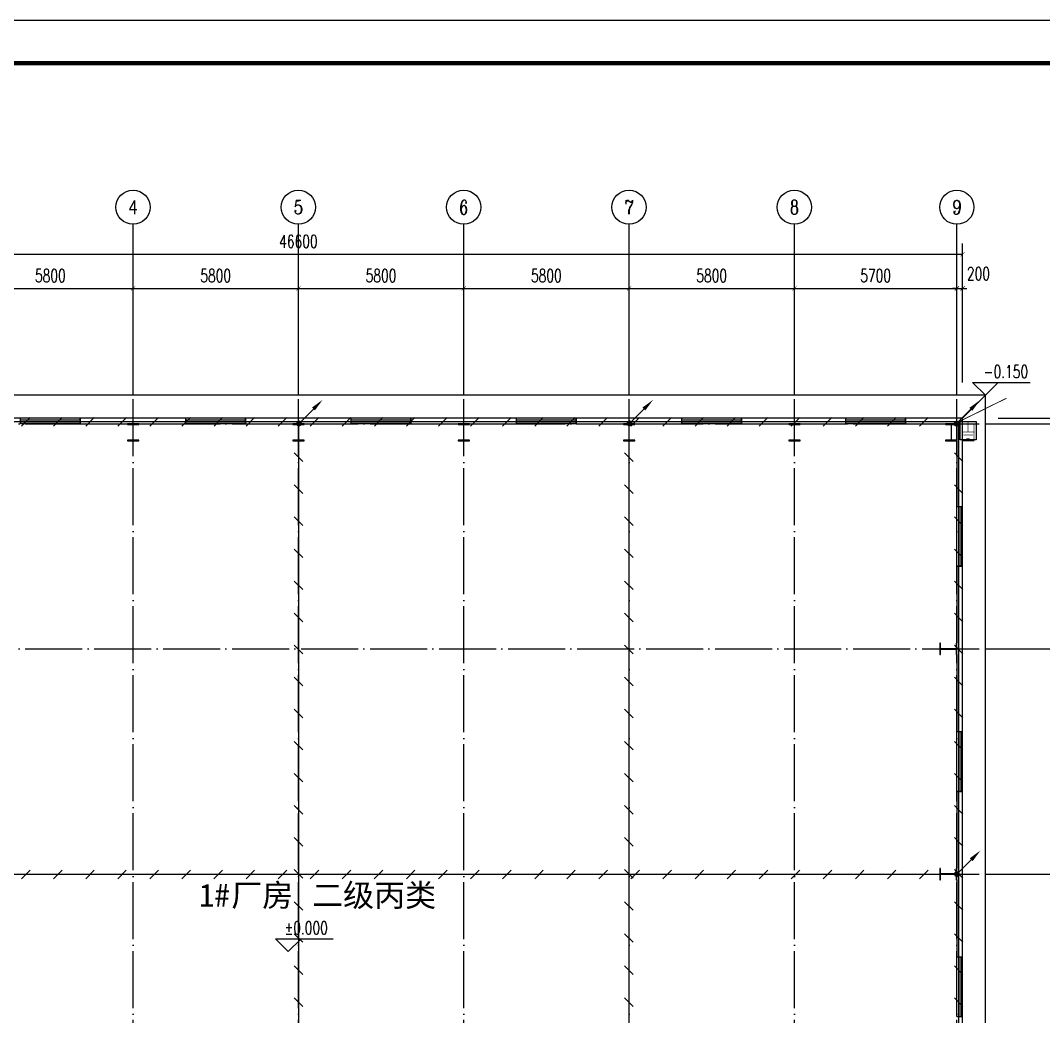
# Model space of a CAD drawing. Extents: x 1728470 to 1835391, y -157368 to 197905.
# Drawn here: x 1763234 to 1799124, y -61428 to -26475 of the extents above; entities that cross this region are included whole.
import ezdxf
from ezdxf.enums import TextEntityAlignment as Align

# ---------------------------------------------------------------- set-up
doc = ezdxf.new("R2010")
doc.units = 0
doc.header["$LTSCALE"] = 1000
doc.header["$MEASUREMENT"] = 0
doc.linetypes.add('CENTER2', pattern=[1.14, 0.75, -0.13, 0.13, -0.13])
doc.linetypes.add('DOTE', pattern=[2.42, 2, -0.2, 0.02, -0.2])
doc.layers.get('0').update_dxf_attribs({"linetype": 'CONTINUOUS'})
doc.layers.get('DEFPOINTS').update_dxf_attribs({"linetype": 'CONTINUOUS'})
for name, color, linetype in [('AXIS', 3, 'CONTINUOUS'), ('AXIS_TEXT', 7, 'CONTINUOUS'), ('COLUMN', 99, 'CONTINUOUS'), ('DIM_ELEV', 3, 'CONTINUOUS'), ('DOTE', 1, 'DOTE'), ('ELEMENT', 3, 'CONTINUOUS'), ('GROUND', 2, 'CONTINUOUS'), ('LWIRE', 4, 'CONTINUOUS'), ('PUB_TEXT', 7, 'CONTINUOUS'), ('PUB_TITLE', 4, 'CONTINUOUS'), ('SHTLN', 4, 'CONTINUOUS'), ('WALL', 9, 'CONTINUOUS'), ('WINDOW', 99, 'CONTINUOUS'), ('WIRE-接地', 4, 'CONTINUOUS')]:
    doc.layers.add(name, color=color, linetype=linetype)
doc.styles.add('_TCH_AXIS', font='COMPLEX', dxfattribs={"bigfont": 'GBCBIG'})
doc.styles.add('_TCH_DIM', font='SIMPLEX', dxfattribs={"bigfont": 'GBCBIG'})
doc.styles.add('_TCH_DYN', font='')
doc.styles.add('COMPLEX', font='COMPLEX')
doc.styles.add('DIM_FONT', font='SIMPLEX', dxfattribs={"width": 0.7, "bigfont": 'GBCBIG'})
doc.styles.get("Standard").update_dxf_attribs({"font": 'gbenor.shx', "bigfont": 'gbcbig.shx'})
doc.styles.get('_TCH_DYN').set_extended_font_data('SimSun')
doc.dimstyles.new('DIMN150', dxfattribs={"dimscale": 1.5, "dimtxt": 300, "dimasz": 100, "dimexe": 250, "dimexo": 300, "dimgap": 150, "dimtad": 1, "dimdec": 0, "dimzin": 0, "dimtxsty": 'DIM_FONT', "dimblk": 'ARCHTICK', "dimcen": 0.09, "dimclrt": 7, "dimazin": 3, "dimtfac": 1, "dimtdec": 0, "dimtix": 1, "dimtmove": 0, "dimatfit": 3, "dimtolj": 1, "dimtzin": 0})

# ---------------------------------------------------------------- blocks, each defined once
blk = doc.blocks.new('$TCHSYS$WIN2D')
for p, q in [((-0.5, 0.5), (0.5, 0.5)), ((-0.5, 0.5), (-0.5, -0.5)), ((0.5, 0.5), (0.5, -0.5)), ((0.5, 0.167), (-0.5, 0.167)), ((0.5, -0.167), (-0.5, -0.167)), ((-0.5, -0.5), (0.5, -0.5))]:
    blk.add_line(p, q)
blk = doc.blocks.new('_ARCHTICK')
at = {"color": 0, "linetype": 'BYBLOCK', "const_width": 0.15}
blk.add_lwpolyline([(-0.5, -0.5), (0.5, 0.5)], dxfattribs=at)
blk = doc.blocks.new('*D60')
at = {"layer": 'AXIS', "color": 0}
for p, q in [((1798036, 88951), (1802911, 88951)), ((1802536, 56951), (1802536, 88951)), ((1798036, 56951), (1802911, 56951))]:
    blk.add_line(p, q, dxfattribs=at)
at = {"layer": 'DEFPOINTS', "color": 0}
for p in [(1797586, 88951), (1802536, 88951), (1797586, 56951)]:
    blk.add_point(p, dxfattribs=at)
at = {"layer": 'AXIS', "color": 0, "xscale": 150, "yscale": 150, "zscale": 150}
for p, rotation in [((1802536, 88951), 90), ((1802536, 56951), 270)]:
    blk.add_blockref('_ARCHTICK', p, dxfattribs=dict(at, rotation=rotation))
at = {"layer": 'AXIS', "color": 7, "insert": (1802086, 72951), "char_height": 450, "attachment_point": 5, "rotation": 90, "style": 'DIM_FONT'}
blk.add_mtext('\\A1;32000', dxfattribs=at)
blk = doc.blocks.new('*D63')
at = {"layer": 'AXIS', "color": 0}
for p, q in [((1798036, 72951), (1801711, 72951)), ((1801336, 65051), (1801336, 72951)), ((1798036, 65051), (1801711, 65051))]:
    blk.add_line(p, q, dxfattribs=at)
at = {"layer": 'DEFPOINTS', "color": 0}
for p in [(1797586, 72951), (1801336, 72951), (1797586, 65051)]:
    blk.add_point(p, dxfattribs=at)
at = {"layer": 'AXIS', "color": 0, "xscale": 150, "yscale": 150, "zscale": 150}
for p, rotation in [((1801336, 72951), 90), ((1801336, 65051), 270)]:
    blk.add_blockref('_ARCHTICK', p, dxfattribs=dict(at, rotation=rotation))
at = {"layer": 'AXIS', "color": 7, "insert": (1800886, 69001), "char_height": 450, "attachment_point": 5, "rotation": 90, "style": 'DIM_FONT'}
blk.add_mtext('\\A1;7900', dxfattribs=at)
blk = doc.blocks.new('*D64')
at = {"layer": 'AXIS', "color": 0}
for p, q in [((1798036, 80851), (1801711, 80851)), ((1801336, 72951), (1801336, 80851)), ((1798036, 72951), (1801711, 72951))]:
    blk.add_line(p, q, dxfattribs=at)
at = {"layer": 'DEFPOINTS', "color": 0}
for p in [(1797586, 80851), (1801336, 80851), (1797586, 72951)]:
    blk.add_point(p, dxfattribs=at)
at = {"layer": 'AXIS', "color": 0, "xscale": 150, "yscale": 150, "zscale": 150}
for p, rotation in [((1801336, 80851), 90), ((1801336, 72951), 270)]:
    blk.add_blockref('_ARCHTICK', p, dxfattribs=dict(at, rotation=rotation))
at = {"layer": 'AXIS', "color": 7, "insert": (1800886, 76901), "char_height": 450, "attachment_point": 5, "rotation": 90, "style": 'DIM_FONT'}
blk.add_mtext('\\A1;7900', dxfattribs=at)
blk = doc.blocks.new('*D65')
at = {"layer": 'AXIS', "color": 0}
for p, q in [((1798036, 88751), (1801711, 88751)), ((1801336, 80851), (1801336, 88751)), ((1798036, 80851), (1801711, 80851))]:
    blk.add_line(p, q, dxfattribs=at)
at = {"layer": 'DEFPOINTS', "color": 0}
for p in [(1797586, 88751), (1801336, 88751), (1797586, 80851)]:
    blk.add_point(p, dxfattribs=at)
at = {"layer": 'AXIS', "color": 0, "xscale": 150, "yscale": 150, "zscale": 150}
for p, rotation in [((1801336, 88751), 90), ((1801336, 80851), 270)]:
    blk.add_blockref('_ARCHTICK', p, dxfattribs=dict(at, rotation=rotation))
at = {"layer": 'AXIS', "color": 7, "insert": (1800886, 84801), "char_height": 450, "attachment_point": 5, "rotation": 90, "style": 'DIM_FONT'}
blk.add_mtext('\\A1;7900', dxfattribs=at)
blk = doc.blocks.new('*D66')
at = {"layer": 'AXIS', "color": 0}
for p, q in [((1801336, 88951), (1801336, 89101)), ((1798036, 88951), (1801711, 88951)), ((1798036, 88751), (1801711, 88751)), ((1801336, 88751), (1801336, 88951)), ((1801336, 88751), (1801336, 88601))]:
    blk.add_line(p, q, dxfattribs=at)
at = {"layer": 'DEFPOINTS', "color": 0}
for p in [(1797586, 88951), (1797586, 88751), (1801336, 88951)]:
    blk.add_point(p, dxfattribs=at)
at = {"layer": 'AXIS', "color": 0, "xscale": 150, "yscale": 150, "zscale": 150}
for p, rotation in [((1801336, 88951), 270), ((1801336, 88751), 90)]:
    blk.add_blockref('_ARCHTICK', p, dxfattribs=dict(at, rotation=rotation))
at = {"layer": 'AXIS', "color": 7, "insert": (1800819, 89506), "char_height": 450, "attachment_point": 5, "rotation": 90, "style": 'DIM_FONT'}
blk.add_mtext('\\A1;200', dxfattribs=at)
blk = doc.blocks.new('_AXISO')
blk.add_circle((0, 0), 0.5)
at = {"layer": 'AXIS_TEXT', "style": 'COMPLEX', "width": 1.041667}
blk.add_attdef('A', text='', height=0.56, dxfattribs=at).set_placement((-0.25, -0.28), (0.25, -0.28), align=Align.FIT)
blk = doc.blocks.new('*D67')
at = {"layer": 'AXIS', "color": 0}
for p, q in [((1750186, 90201), (1750186, 95076)), ((1796786, 90201), (1796786, 95076)), ((1750186, 94701), (1796786, 94701))]:
    blk.add_line(p, q, dxfattribs=at)
at = {"layer": 'DEFPOINTS', "color": 0}
for p in [(1796786, 94701), (1750186, 89751), (1796786, 89751)]:
    blk.add_point(p, dxfattribs=at)
at = {"layer": 'AXIS', "color": 0, "xscale": 150, "yscale": 150, "zscale": 150, "rotation": 180}
blk.add_blockref('_ARCHTICK', (1750186, 94701), dxfattribs=at)
at = {"layer": 'AXIS', "color": 0, "xscale": 150, "yscale": 150, "zscale": 150}
blk.add_blockref('_ARCHTICK', (1796786, 94701), dxfattribs=at)
at = {"layer": 'AXIS', "color": 7, "insert": (1773486, 95151), "char_height": 450, "attachment_point": 5, "style": 'DIM_FONT'}
blk.add_mtext('\\A1;46600', dxfattribs=at)
blk = doc.blocks.new('*D71')
at = {"layer": 'AXIS', "color": 0}
for p, q in [((1761886, 90201), (1761886, 93876)), ((1767686, 90201), (1767686, 93876)), ((1761886, 93501), (1767686, 93501))]:
    blk.add_line(p, q, dxfattribs=at)
at = {"layer": 'DEFPOINTS', "color": 0}
for p in [(1767686, 93501), (1761886, 89751), (1767686, 89751)]:
    blk.add_point(p, dxfattribs=at)
at = {"layer": 'AXIS', "color": 0, "xscale": 150, "yscale": 150, "zscale": 150, "rotation": 180}
blk.add_blockref('_ARCHTICK', (1761886, 93501), dxfattribs=at)
at = {"layer": 'AXIS', "color": 0, "xscale": 150, "yscale": 150, "zscale": 150}
blk.add_blockref('_ARCHTICK', (1767686, 93501), dxfattribs=at)
at = {"layer": 'AXIS', "color": 7, "insert": (1764786, 93951), "char_height": 450, "attachment_point": 5, "style": 'DIM_FONT'}
blk.add_mtext('\\A1;5800', dxfattribs=at)
blk = doc.blocks.new('*D72')
at = {"layer": 'AXIS', "color": 0}
for p, q in [((1767686, 90201), (1767686, 93876)), ((1773486, 90201), (1773486, 93876)), ((1767686, 93501), (1773486, 93501))]:
    blk.add_line(p, q, dxfattribs=at)
at = {"layer": 'DEFPOINTS', "color": 0}
for p in [(1773486, 93501), (1767686, 89751), (1773486, 89751)]:
    blk.add_point(p, dxfattribs=at)
at = {"layer": 'AXIS', "color": 0, "xscale": 150, "yscale": 150, "zscale": 150, "rotation": 180}
blk.add_blockref('_ARCHTICK', (1767686, 93501), dxfattribs=at)
at = {"layer": 'AXIS', "color": 0, "xscale": 150, "yscale": 150, "zscale": 150}
blk.add_blockref('_ARCHTICK', (1773486, 93501), dxfattribs=at)
at = {"layer": 'AXIS', "color": 7, "insert": (1770586, 93951), "char_height": 450, "attachment_point": 5, "style": 'DIM_FONT'}
blk.add_mtext('\\A1;5800', dxfattribs=at)
blk = doc.blocks.new('*D73')
at = {"layer": 'AXIS', "color": 0}
for p, q in [((1773486, 90201), (1773486, 93876)), ((1779286, 90201), (1779286, 93876)), ((1773486, 93501), (1779286, 93501))]:
    blk.add_line(p, q, dxfattribs=at)
at = {"layer": 'DEFPOINTS', "color": 0}
for p in [(1779286, 93501), (1773486, 89751), (1779286, 89751)]:
    blk.add_point(p, dxfattribs=at)
at = {"layer": 'AXIS', "color": 0, "xscale": 150, "yscale": 150, "zscale": 150, "rotation": 180}
blk.add_blockref('_ARCHTICK', (1773486, 93501), dxfattribs=at)
at = {"layer": 'AXIS', "color": 0, "xscale": 150, "yscale": 150, "zscale": 150}
blk.add_blockref('_ARCHTICK', (1779286, 93501), dxfattribs=at)
at = {"layer": 'AXIS', "color": 7, "insert": (1776386, 93951), "char_height": 450, "attachment_point": 5, "style": 'DIM_FONT'}
blk.add_mtext('\\A1;5800', dxfattribs=at)
blk = doc.blocks.new('*D74')
at = {"layer": 'AXIS', "color": 0}
for p, q in [((1779286, 90201), (1779286, 93876)), ((1785086, 90201), (1785086, 93876)), ((1779286, 93501), (1785086, 93501))]:
    blk.add_line(p, q, dxfattribs=at)
at = {"layer": 'DEFPOINTS', "color": 0}
for p in [(1785086, 93501), (1779286, 89751), (1785086, 89751)]:
    blk.add_point(p, dxfattribs=at)
at = {"layer": 'AXIS', "color": 0, "xscale": 150, "yscale": 150, "zscale": 150, "rotation": 180}
blk.add_blockref('_ARCHTICK', (1779286, 93501), dxfattribs=at)
at = {"layer": 'AXIS', "color": 0, "xscale": 150, "yscale": 150, "zscale": 150}
blk.add_blockref('_ARCHTICK', (1785086, 93501), dxfattribs=at)
at = {"layer": 'AXIS', "color": 7, "insert": (1782186, 93951), "char_height": 450, "attachment_point": 5, "style": 'DIM_FONT'}
blk.add_mtext('\\A1;5800', dxfattribs=at)
blk = doc.blocks.new('*D75')
at = {"layer": 'AXIS', "color": 0}
for p, q in [((1785086, 90201), (1785086, 93876)), ((1790886, 90201), (1790886, 93876)), ((1785086, 93501), (1790886, 93501))]:
    blk.add_line(p, q, dxfattribs=at)
at = {"layer": 'DEFPOINTS', "color": 0}
for p in [(1790886, 93501), (1785086, 89751), (1790886, 89751)]:
    blk.add_point(p, dxfattribs=at)
at = {"layer": 'AXIS', "color": 0, "xscale": 150, "yscale": 150, "zscale": 150, "rotation": 180}
blk.add_blockref('_ARCHTICK', (1785086, 93501), dxfattribs=at)
at = {"layer": 'AXIS', "color": 0, "xscale": 150, "yscale": 150, "zscale": 150}
blk.add_blockref('_ARCHTICK', (1790886, 93501), dxfattribs=at)
at = {"layer": 'AXIS', "color": 7, "insert": (1787986, 93951), "char_height": 450, "attachment_point": 5, "style": 'DIM_FONT'}
blk.add_mtext('\\A1;5800', dxfattribs=at)
blk = doc.blocks.new('*D76')
at = {"layer": 'AXIS', "color": 0}
for p, q in [((1790886, 90201), (1790886, 93876)), ((1796586, 90201), (1796586, 93876)), ((1790886, 93501), (1796586, 93501))]:
    blk.add_line(p, q, dxfattribs=at)
at = {"layer": 'DEFPOINTS', "color": 0}
for p in [(1796586, 93501), (1790886, 89751), (1796586, 89751)]:
    blk.add_point(p, dxfattribs=at)
at = {"layer": 'AXIS', "color": 0, "xscale": 150, "yscale": 150, "zscale": 150, "rotation": 180}
blk.add_blockref('_ARCHTICK', (1790886, 93501), dxfattribs=at)
at = {"layer": 'AXIS', "color": 0, "xscale": 150, "yscale": 150, "zscale": 150}
blk.add_blockref('_ARCHTICK', (1796586, 93501), dxfattribs=at)
at = {"layer": 'AXIS', "color": 7, "insert": (1793736, 93951), "char_height": 450, "attachment_point": 5, "style": 'DIM_FONT'}
blk.add_mtext('\\A1;5700', dxfattribs=at)
blk = doc.blocks.new('*D77')
at = {"layer": 'AXIS', "color": 0}
for p, q in [((1796586, 90201), (1796586, 93876)), ((1796786, 90201), (1796786, 93876)), ((1796586, 93501), (1796436, 93501)), ((1796586, 93501), (1796786, 93501)), ((1796786, 93501), (1796936, 93501))]:
    blk.add_line(p, q, dxfattribs=at)
at = {"layer": 'DEFPOINTS', "color": 0}
for p in [(1796786, 93501), (1796586, 89751), (1796786, 89751)]:
    blk.add_point(p, dxfattribs=at)
at = {"layer": 'AXIS', "color": 0, "xscale": 150, "yscale": 150, "zscale": 150}
blk.add_blockref('_ARCHTICK', (1796586, 93501), dxfattribs=at)
at = {"layer": 'AXIS', "color": 0, "xscale": 150, "yscale": 150, "zscale": 150, "rotation": 180}
blk.add_blockref('_ARCHTICK', (1796786, 93501), dxfattribs=at)
at = {"layer": 'AXIS', "color": 7, "insert": (1797341, 94019), "char_height": 450, "attachment_point": 5, "style": 'DIM_FONT'}
blk.add_mtext('\\A1;200', dxfattribs=at)
blk = doc.blocks.new('$TELECSYS$00000008')
blk.add_line((0.4, 0.4), (-0.4, -0.4))
blk = doc.blocks.new('$TELECSYS$00000079')
for p, q in [((0.7, 0.7), (0, 0)), ((0.104, 0.104), (0.104, 0.104)), ((-0.104, -0.104), (-0.104, -0.104))]:
    blk.add_line(p, q)
at = {"const_width": 0.142}
blk.add_lwpolyline([(-0.071, 0, 1), (0.071, 0, 1)], format="xyb", close=True, dxfattribs=at)
blk.add_solid([(0.63, 0.77), (0.77, 0.63), (1.15, 1.15)])
at = {"width": 0.8, "flags": 9}
blk.add_attdef('A', (0, 0), '', height=0.00002, dxfattribs=at)
blk = doc.blocks.new('$ELEMENT$00000390')
at = {"const_width": 0.0233}
for points in [[(0, 0), (0, -0.375)], [(-0.25, -0.375), (0.25, -0.375)], [(-0.188, -0.5), (0.188, -0.5)], [(-0.062, -0.625), (0.062, -0.625)]]:
    blk.add_lwpolyline(points, dxfattribs=at)
at = {"flags": 9}
blk.add_attdef('S', (0, 0), '', height=0.00000667, dxfattribs=at)
blk = doc.blocks.new('S')
at = {"layer": 'WINDOW', "color": 3}
blk.add_lwpolyline([(-940, 1072), (0, 1072), (0, 0), (-940, 0)], close=True, dxfattribs=at)
at = {"layer": 'ELEMENT', "xscale": 1500, "yscale": 1500, "zscale": 1500}
blk.add_blockref('$ELEMENT$00000390', (-469, 1025), dxfattribs=at)
blk = doc.blocks.new('D3323')
at = {"color": 8, "const_width": 30}
blk.add_lwpolyline([(1796786.3, 88151.1), (1797186.3, 88151.1), (1797186.3, 88751.1), (1796786.3, 88751.1)], dxfattribs=at)
at = {"layer": 'AXIS', "color": 8}
for p, q in [((1767686.3, 89751.1), (1767686.3, 95751.1)), ((1773486.3, 89751.1), (1773486.3, 95751.1)), ((1779286.3, 89751.1), (1779286.3, 95751.1)), ((1785086.3, 89751.1), (1785086.3, 95751.1)), ((1790886.3, 89751.1), (1790886.3, 95751.1)), ((1796586.3, 89751.1), (1796586.3, 95751.1)), ((1797586.3, 88751.1), (1803586.3, 88751.1)), ((1797586.3, 80851.1), (1803586.3, 80851.1)), ((1797586.3, 72951.1), (1803586.3, 72951.1))]:
    blk.add_line(p, q, dxfattribs=at)
at = {"layer": 'COLUMN', "color": 8}
for p, q in [((1767886.3, 88751.1), (1767486.3, 88751.1)), ((1767486.3, 88751.1), (1767486.3, 88729.1)), ((1767486.3, 88729.1), (1767675.3, 88729.1)), ((1767675.3, 88729.1), (1767680.3, 88724.1)), ((1767680.3, 88724.1), (1767680.3, 88178.1)), ((1767692.3, 88724.1), (1767697.3, 88729.1)), ((1767692.3, 88178.1), (1767692.3, 88724.1)), ((1767697.3, 88729.1), (1767886.3, 88729.1)), ((1767886.3, 88729.1), (1767886.3, 88751.1)), ((1773686.3, 88751.1), (1773286.3, 88751.1)), ((1773286.3, 88751.1), (1773286.3, 88729.1)), ((1773286.3, 88729.1), (1773475.3, 88729.1)), ((1773475.3, 88729.1), (1773480.3, 88724.1)), ((1773480.3, 88724.1), (1773480.3, 88178.1)), ((1773492.3, 88724.1), (1773497.3, 88729.1)), ((1773492.3, 88178.1), (1773492.3, 88724.1)), ((1773497.3, 88729.1), (1773686.3, 88729.1)), ((1773686.3, 88729.1), (1773686.3, 88751.1)), ((1779486.3, 88751.1), (1779086.3, 88751.1)), ((1779086.3, 88751.1), (1779086.3, 88729.1)), ((1779086.3, 88729.1), (1779275.3, 88729.1)), ((1779275.3, 88729.1), (1779280.3, 88724.1)), ((1779280.3, 88724.1), (1779280.3, 88178.1)), ((1779292.3, 88724.1), (1779297.3, 88729.1)), ((1779292.3, 88178.1), (1779292.3, 88724.1)), ((1779297.3, 88729.1), (1779486.3, 88729.1)), ((1779486.3, 88729.1), (1779486.3, 88751.1)), ((1785286.3, 88751.1), (1784886.3, 88751.1)), ((1784886.3, 88751.1), (1784886.3, 88729.1)), ((1784886.3, 88729.1), (1785075.3, 88729.1)), ((1785075.3, 88729.1), (1785080.3, 88724.1)), ((1785080.3, 88724.1), (1785080.3, 88178.1)), ((1785092.3, 88724.1), (1785097.3, 88729.1)), ((1785092.3, 88178.1), (1785092.3, 88724.1)), ((1785097.3, 88729.1), (1785286.3, 88729.1)), ((1785286.3, 88729.1), (1785286.3, 88751.1)), ((1791086.3, 88751.1), (1790686.3, 88751.1)), ((1790686.3, 88751.1), (1790686.3, 88729.1)), ((1790686.3, 88729.1), (1790875.3, 88729.1)), ((1790875.3, 88729.1), (1790880.3, 88724.1)), ((1790880.3, 88724.1), (1790880.3, 88178.1)), ((1790892.3, 88724.1), (1790897.3, 88729.1)), ((1790892.3, 88178.1), (1790892.3, 88724.1)), ((1790897.3, 88729.1), (1791086.3, 88729.1)), ((1791086.3, 88729.1), (1791086.3, 88751.1)), ((1796586.3, 88751.1), (1796186.3, 88751.1)), ((1796186.3, 88751.1), (1796186.3, 88729.1)), ((1796186.3, 88729.1), (1796375.3, 88729.1)), ((1796375.3, 88729.1), (1796380.3, 88724.1)), ((1796380.3, 88724.1), (1796380.3, 88178.1)), ((1796392.3, 88724.1), (1796397.3, 88729.1)), ((1796392.3, 88178.1), (1796392.3, 88724.1)), ((1796397.3, 88729.1), (1796586.3, 88729.1)), ((1796586.3, 88729.1), (1796586.3, 88751.1)), ((1767675.3, 88173.1), (1767486.3, 88173.1)), ((1767486.3, 88173.1), (1767486.3, 88151.1)), ((1767486.3, 88151.1), (1767886.3, 88151.1)), ((1767680.3, 88178.1), (1767675.3, 88173.1)), ((1767697.3, 88173.1), (1767692.3, 88178.1)), ((1767886.3, 88173.1), (1767697.3, 88173.1)), ((1767886.3, 88151.1), (1767886.3, 88173.1)), ((1773475.3, 88173.1), (1773286.3, 88173.1)), ((1773286.3, 88173.1), (1773286.3, 88151.1)), ((1773286.3, 88151.1), (1773686.3, 88151.1)), ((1773480.3, 88178.1), (1773475.3, 88173.1)), ((1773497.3, 88173.1), (1773492.3, 88178.1)), ((1773686.3, 88173.1), (1773497.3, 88173.1)), ((1773686.3, 88151.1), (1773686.3, 88173.1)), ((1779275.3, 88173.1), (1779086.3, 88173.1)), ((1779086.3, 88173.1), (1779086.3, 88151.1)), ((1779086.3, 88151.1), (1779486.3, 88151.1)), ((1779280.3, 88178.1), (1779275.3, 88173.1)), ((1779297.3, 88173.1), (1779292.3, 88178.1)), ((1779486.3, 88173.1), (1779297.3, 88173.1)), ((1779486.3, 88151.1), (1779486.3, 88173.1)), ((1785075.3, 88173.1), (1784886.3, 88173.1)), ((1784886.3, 88173.1), (1784886.3, 88151.1)), ((1784886.3, 88151.1), (1785286.3, 88151.1)), ((1785080.3, 88178.1), (1785075.3, 88173.1)), ((1785097.3, 88173.1), (1785092.3, 88178.1)), ((1785286.3, 88173.1), (1785097.3, 88173.1)), ((1785286.3, 88151.1), (1785286.3, 88173.1)), ((1790875.3, 88173.1), (1790686.3, 88173.1)), ((1790686.3, 88173.1), (1790686.3, 88151.1)), ((1790686.3, 88151.1), (1791086.3, 88151.1)), ((1790880.3, 88178.1), (1790875.3, 88173.1)), ((1790897.3, 88173.1), (1790892.3, 88178.1)), ((1791086.3, 88173.1), (1790897.3, 88173.1)), ((1791086.3, 88151.1), (1791086.3, 88173.1)), ((1796375.3, 88173.1), (1796186.3, 88173.1)), ((1796186.3, 88173.1), (1796186.3, 88151.1)), ((1796186.3, 88151.1), (1796586.3, 88151.1)), ((1796380.3, 88178.1), (1796375.3, 88173.1)), ((1796397.3, 88173.1), (1796392.3, 88178.1)), ((1796586.3, 88173.1), (1796397.3, 88173.1)), ((1796586.3, 88151.1), (1796586.3, 88173.1)), ((1796008.3, 81051.1), (1795986.3, 81051.1)), ((1795986.3, 81051.1), (1795986.3, 80651.1)), ((1796008.3, 80862.1), (1796008.3, 81051.1)), ((1796013.3, 80857.1), (1796008.3, 80862.1)), ((1796008.3, 80840.1), (1796013.3, 80845.1)), ((1796008.3, 80651.1), (1796008.3, 80840.1)), ((1796559.3, 80857.1), (1796013.3, 80857.1)), ((1796013.3, 80845.1), (1796559.3, 80845.1)), ((1796564.3, 80862.1), (1796559.3, 80857.1)), ((1796559.3, 80845.1), (1796564.3, 80840.1)), ((1796586.3, 81051.1), (1796564.3, 81051.1)), ((1796564.3, 81051.1), (1796564.3, 80862.1)), ((1796564.3, 80840.1), (1796564.3, 80651.1)), ((1796586.3, 80651.1), (1796586.3, 81051.1)), ((1795986.3, 80651.1), (1796008.3, 80651.1)), ((1796564.3, 80651.1), (1796586.3, 80651.1)), ((1796008.3, 73151.1), (1795986.3, 73151.1)), ((1795986.3, 73151.1), (1795986.3, 72751.1)), ((1796008.3, 72962.1), (1796008.3, 73151.1)), ((1796013.3, 72957.1), (1796008.3, 72962.1)), ((1796008.3, 72940.1), (1796013.3, 72945.1)), ((1796008.3, 72751.1), (1796008.3, 72940.1)), ((1796559.3, 72957.1), (1796013.3, 72957.1)), ((1796013.3, 72945.1), (1796559.3, 72945.1)), ((1796564.3, 72962.1), (1796559.3, 72957.1)), ((1796559.3, 72945.1), (1796564.3, 72940.1)), ((1796586.3, 73151.1), (1796564.3, 73151.1)), ((1796564.3, 73151.1), (1796564.3, 72962.1)), ((1796564.3, 72940.1), (1796564.3, 72751.1)), ((1796586.3, 72751.1), (1796586.3, 73151.1)), ((1795986.3, 72751.1), (1796008.3, 72751.1)), ((1796564.3, 72751.1), (1796586.3, 72751.1))]:
    blk.add_line(p, q, dxfattribs=at)
at = {"layer": 'DIM_ELEV', "color": 8}
for p, q in [((1797586.3, 89751.1), (1797136.3, 90201.1)), ((1797136.3, 90201.1), (1799156, 90201.1)), ((1797586.3, 89751.1), (1798036.3, 90201.1)), ((1773133.4, 70230.8), (1772683.4, 70680.8)), ((1772683.4, 70680.8), (1774703.2, 70680.8)), ((1773133.4, 70230.8), (1773583.4, 70680.8))]:
    blk.add_line(p, q, dxfattribs=at)
at = {"layer": 'DOTE', "color": 8}
for p, q in [((1767686.3, 56151.1), (1767686.3, 89751.1)), ((1773486.3, 56151.1), (1773486.3, 89751.1)), ((1779286.3, 56151.1), (1779286.3, 89751.1)), ((1785086.3, 56151.1), (1785086.3, 89751.1)), ((1790886.3, 56151.1), (1790886.3, 89751.1)), ((1796586.3, 56151.1), (1796586.3, 89751.1)), ((1749386.3, 88751.1), (1797586.3, 88751.1)), ((1749386.3, 80851.1), (1797586.3, 80851.1)), ((1749386.3, 72951.1), (1797586.3, 72951.1))]:
    blk.add_line(p, q, dxfattribs=at)
at = {"layer": 'GROUND', "color": 8}
for p, q in [((1797586.3, 89751.1), (1749386.3, 89751.1)), ((1796786.3, 88951.1), (1797586.3, 89751.1)), ((1797586.3, 56151.1), (1797586.3, 89751.1)), ((1796786.3, 88951.1), (1750186.3, 88951.1)), ((1796786.3, 56951.1), (1796786.3, 88951.1))]:
    blk.add_line(p, q, dxfattribs=at)
at = {"layer": 'WALL', "color": 8}
for p, q in [((1767686.3, 88951.1), (1765836.3, 88951.1)), ((1765836.3, 88951.1), (1765836.3, 88751.1)), ((1765836.3, 88751.1), (1767486.3, 88751.1)), ((1769536.3, 88951.1), (1767686.3, 88951.1)), ((1767886.3, 88751.1), (1769536.3, 88751.1)), ((1769536.3, 88751.1), (1769536.3, 88951.1)), ((1773486.3, 88951.1), (1771636.3, 88951.1)), ((1771636.3, 88951.1), (1771636.3, 88751.1)), ((1771636.3, 88751.1), (1773286.3, 88751.1)), ((1775336.3, 88951.1), (1773486.3, 88951.1)), ((1773686.3, 88751.1), (1775336.3, 88751.1)), ((1775336.3, 88751.1), (1775336.3, 88951.1)), ((1779286.3, 88951.1), (1777436.3, 88951.1)), ((1777436.3, 88951.1), (1777436.3, 88751.1)), ((1777436.3, 88751.1), (1779086.3, 88751.1)), ((1781136.3, 88951.1), (1779286.3, 88951.1)), ((1779486.3, 88751.1), (1781136.3, 88751.1)), ((1781136.3, 88751.1), (1781136.3, 88951.1)), ((1785086.3, 88951.1), (1783236.3, 88951.1)), ((1783236.3, 88951.1), (1783236.3, 88751.1)), ((1783236.3, 88751.1), (1784886.3, 88751.1)), ((1786936.3, 88951.1), (1785086.3, 88951.1)), ((1785286.3, 88751.1), (1786936.3, 88751.1)), ((1786936.3, 88751.1), (1786936.3, 88951.1)), ((1790886.3, 88951.1), (1789036.3, 88951.1)), ((1789036.3, 88951.1), (1789036.3, 88751.1)), ((1789036.3, 88751.1), (1790686.3, 88751.1)), ((1792686.3, 88951.1), (1790886.3, 88951.1)), ((1791086.3, 88751.1), (1792686.3, 88751.1)), ((1792686.3, 88751.1), (1792686.3, 88951.1)), ((1796786.3, 88951.1), (1794786.3, 88951.1)), ((1794786.3, 88951.1), (1794786.3, 88751.1)), ((1794786.3, 88751.1), (1796186.3, 88751.1)), ((1796586.3, 88729.1), (1796586.3, 88173.1)), ((1796786.3, 85851.6), (1796786.3, 88951.1)), ((1796586.3, 88151.1), (1796586.3, 85851.6)), ((1796586.3, 85851.6), (1796786.3, 85851.6)), ((1796786.3, 83751.6), (1796586.3, 83751.6)), ((1796586.3, 83751.6), (1796586.3, 81051.1)), ((1796786.3, 80862.1), (1796786.3, 83751.6)), ((1796786.3, 77951.6), (1796786.3, 80862.1)), ((1796586.3, 80651.1), (1796586.3, 77951.6)), ((1796586.3, 77951.6), (1796786.3, 77951.6)), ((1796786.3, 75851.6), (1796586.3, 75851.6)), ((1796586.3, 75851.6), (1796586.3, 73151.1)), ((1796786.3, 72962.1), (1796786.3, 75851.6)), ((1796786.3, 70051.6), (1796786.3, 72962.1)), ((1796586.3, 72751.1), (1796586.3, 70051.6)), ((1796586.3, 70051.6), (1796786.3, 70051.6))]:
    blk.add_line(p, q, dxfattribs=at)
at = {"layer": 'AXIS', "color": 8}
ref = blk.add_blockref('_AXISO', (1767686.3, 96351.1), dxfattribs=dict(at, xscale=1200, yscale=1200, zscale=1200))
ref.add_attrib('A', '4', dxfattribs={"layer": 'AXIS_TEXT', "color": 8, "height": 480.7, "style": '_TCH_AXIS', "width": 0.9375}).set_placement((1767514.6, 96110.7), (1767858, 96110.7), align=Align.FIT)
ref = blk.add_blockref('_AXISO', (1773486.3, 96351.1), dxfattribs=dict(at, xscale=1200, yscale=1200, zscale=1200))
ref.add_attrib('A', '5', dxfattribs={"layer": 'AXIS_TEXT', "color": 8, "height": 493.2, "style": '_TCH_AXIS'}).set_placement((1773321.9, 96104.5), (1773650.7, 96104.5), align=Align.FIT)
ref = blk.add_blockref('_AXISO', (1779286.3, 96351.1), dxfattribs=dict(at, xscale=1200, yscale=1200, zscale=1200))
ref.add_attrib('A', '6', dxfattribs={"layer": 'AXIS_TEXT', "color": 8, "height": 506.1, "style": '_TCH_AXIS', "width": 0.928571}).set_placement((1779129.6, 96098), (1779442.9, 96098), align=Align.FIT)
ref = blk.add_blockref('_AXISO', (1785086.3, 96351.1), dxfattribs=dict(at, xscale=1200, yscale=1200, zscale=1200))
ref.add_attrib('A', '7', dxfattribs={"layer": 'AXIS_TEXT', "color": 8, "height": 493.2, "style": '_TCH_AXIS'}).set_placement((1784921.9, 96104.5), (1785250.7, 96104.5), align=Align.FIT)
ref = blk.add_blockref('_AXISO', (1790886.3, 96351.1), dxfattribs=dict(at, xscale=1200, yscale=1200, zscale=1200))
ref.add_attrib('A', '8', dxfattribs={"layer": 'AXIS_TEXT', "color": 8, "height": 493.2, "style": '_TCH_AXIS'}).set_placement((1790721.9, 96104.5), (1791050.7, 96104.5), align=Align.FIT)
ref = blk.add_blockref('_AXISO', (1796586.3, 96351.1), dxfattribs=dict(at, xscale=1200, yscale=1200, zscale=1200))
ref.add_attrib('A', '9', dxfattribs={"layer": 'AXIS_TEXT', "color": 8, "height": 506.1, "style": '_TCH_AXIS', "width": 0.928571}).set_placement((1796429.6, 96098), (1796742.9, 96098), align=Align.FIT)
at = {"layer": 'WINDOW', "color": 8, "xscale": 2100, "yscale": 200, "zscale": 2100}
for p, rotation in [((1764786.3, 88851.1), 180), ((1770586.3, 88851.1), 180), ((1776386.3, 88851.1), 180), ((1782186.3, 88851.1), 180), ((1787986.3, 88851.1), 180), ((1793736.3, 88851.1), 180), ((1796686.3, 84801.6), 90), ((1796686.3, 76901.6), 90), ((1796686.3, 69001.6), 90)]:
    blk.add_blockref('$TCHSYS$WIN2D', p, dxfattribs=dict(at, rotation=rotation))
at = {"layer": 'PUB_TEXT', "color": 7, "style": '_TCH_DIM', "width": 0.705882}
for s, p in [('-0.150', (1797521, 90358.6)), ('%%P0.000', (1773008.2, 70838.3))]:
    blk.add_text(s, height=446.25, dxfattribs=at).set_placement(p)
at = {"layer": 'PUB_TEXT', "color": 8, "style": '_TCH_DYN'}
for s, p in [('1#', (1769996.6, 71810.9)), ('厂房', (1771130.8, 71810.9)), ('二级丙类', (1773966.2, 71810.9))]:
    blk.add_text(s, height=797.47, dxfattribs=at).set_placement(p)
at = {"layer": 'AXIS', "color": 8}
for p1, p2, distance, picture, middle in [((1750186.3, 89751.1), (1796786.3, 89751.1), 4950, '*D67', (1773486.3, 95151.1)), ((1761886.3, 89751.1), (1767686.3, 89751.1), 3750, '*D71', (1764786.3, 93951.1)), ((1767686.3, 89751.1), (1773486.3, 89751.1), 3750, '*D72', (1770586.3, 93951.1)), ((1773486.3, 89751.1), (1779286.3, 89751.1), 3750, '*D73', (1776386.3, 93951.1)), ((1779286.3, 89751.1), (1785086.3, 89751.1), 3750, '*D74', (1782186.3, 93951.1)), ((1785086.3, 89751.1), (1790886.3, 89751.1), 3750, '*D75', (1787986.3, 93951.1)), ((1790886.3, 89751.1), (1796586.3, 89751.1), 3750, '*D76', (1793736.3, 93951.1)), ((1797586.3, 56951.1), (1797586.3, 88951.1), -4950, '*D60', (1802086.3, 72951.1)), ((1797586.3, 80851.1), (1797586.3, 88751.1), -3750, '*D65', (1800886.3, 84801.1)), ((1797586.3, 72951.1), (1797586.3, 80851.1), -3750, '*D64', (1800886.3, 76901.1)), ((1797586.3, 65051.1), (1797586.3, 72951.1), -3750, '*D63', (1800886.3, 69001.1))]:
    dim = blk.add_aligned_dim(p1=p1, p2=p2, distance=distance, dimstyle='DIMN150', dxfattribs=at)
    dim.commit()
    dim.dimension.update_dxf_attribs({"geometry": picture, "text_midpoint": middle})
for base, p1, p2, angle, picture, middle in [((1796786.3, 93501.1), (1796586.3, 89751.1), (1796786.3, 89751.1), 0, '*D77', (1797341.3, 94018.6)), ((1801336.3, 88951.1), (1797586.3, 88751.1), (1797586.3, 88951.1), 90, '*D66', (1800818.8, 89506.1))]:
    dim = blk.add_linear_dim(base=base, p1=p1, p2=p2, angle=angle, dimstyle='DIMN150', dxfattribs=at)
    dim.commit()
    dim.dimension.update_dxf_attribs({"geometry": picture, "text_midpoint": middle, "dimtype": 161})

msp = doc.modelspace()

# ---------------------------------------------------------------- linework, layer by layer
at = {"layer": 'PUB_TITLE'}
msp.add_lwpolyline([(1728675, -89475), (1817775, -89475), (1817775, -26475), (1728675, -26475)], close=True, dxfattribs=at)
at = {"layer": 'PUB_TITLE', "const_width": 150}
msp.add_lwpolyline([(1732425, -87975), (1816275, -87975), (1816275, -27975), (1732425, -27975)], close=True, dxfattribs=at)
at = {"layer": 'WIRE-接地', "linetype": 'CENTER2'}
for points, const_width in [([(1797823, -39733), (1796149, -40558)], 30), ([(1749822, -40600), (1749822, -72287), (1796149, -72287), (1796149, -40558), (1749824, -40558)], 45), ([(1772990, -40558), (1772990, -72287)], 45), ([(1784578, -72287), (1784578, -40558)], 45), ([(1749822, -56443), (1796149, -56443)], 45)]:
    msp.add_lwpolyline(points, dxfattribs=dict(at, const_width=const_width))

# ---------------------------------------------------------------- block references
msp.add_blockref('D3323', (-502, -129380))
at = {"layer": 'LWIRE', "xscale": 720, "yscale": 720, "zscale": 720}
for p in [(1773007, -40614), (1784601, -40614), (1796073, -40623), (1796085, -56428)]:
    msp.add_blockref('$TELECSYS$00000079', p, dxfattribs=at)
at = {"layer": 'SHTLN', "xscale": 375, "yscale": 375, "zscale": 375}
for p, rotation in [((1763424, -40558), 180), ((1764549, -40558), 180), ((1765674, -40558), 180), ((1766799, -40558), 180), ((1767924, -40558), 180), ((1769049, -40558), 180), ((1770174, -40558), 180), ((1771299, -40558), 180), ((1772424, -40558), 180), ((1773549, -40558), 180), ((1774674, -40558), 180), ((1775799, -40558), 180), ((1776924, -40558), 180), ((1778049, -40558), 180), ((1779174, -40558), 180), ((1780299, -40558), 180), ((1781424, -40558), 180), ((1782549, -40558), 180), ((1783674, -40558), 180), ((1784799, -40558), 180), ((1785924, -40558), 180), ((1787049, -40558), 180), ((1788174, -40558), 180), ((1789299, -40558), 180), ((1790424, -40558), 180), ((1791549, -40558), 180), ((1792674, -40558), 180), ((1793799, -40558), 180), ((1794924, -40558), 180), ((1772990, -41798), 270), ((1784578, -41798), 90), ((1796149, -41798), 90), ((1772990, -42923), 270), ((1784578, -42923), 90), ((1796149, -42923), 90), ((1772990, -44048), 270), ((1784578, -44048), 90), ((1796149, -44048), 90), ((1772990, -45173), 270), ((1784578, -45173), 90), ((1796149, -45173), 90), ((1772990, -46298), 270), ((1784578, -46298), 90), ((1796149, -46298), 90), ((1772990, -47423), 270), ((1784578, -47423), 90), ((1796149, -47423), 90), ((1772990, -48548), 270), ((1784578, -48548), 90), ((1796149, -48548), 90), ((1772990, -49673), 270), ((1784578, -49673), 90), ((1796149, -49673), 90), ((1772990, -50798), 270), ((1784578, -50798), 90), ((1796149, -50798), 90), ((1772990, -51923), 270), ((1784578, -51923), 90), ((1796149, -51923), 90), ((1772990, -53048), 270), ((1784578, -53048), 90), ((1796149, -53048), 90), ((1772990, -54173), 270), ((1784578, -54173), 90), ((1796149, -54173), 90), ((1772990, -55298), 270), ((1784578, -55298), 90), ((1796149, -55298), 90), ((1772990, -56423), 270), ((1784578, -56423), 90), ((1796149, -56423), 90), ((1772990, -57548), 270), ((1784578, -57548), 90), ((1796149, -57548), 90), ((1772990, -58673), 270), ((1784578, -58673), 90), ((1796149, -58673), 90), ((1772990, -59798), 270), ((1784578, -59798), 90), ((1796149, -59798), 90), ((1772990, -60923), 270), ((1784578, -60923), 90), ((1796149, -60923), 90)]:
    msp.add_blockref('$TELECSYS$00000008', p, dxfattribs=dict(at, rotation=rotation))
for p in [(1763423, -56443), (1764548, -56443), (1765673, -56443), (1766798, -56443), (1767923, -56443), (1769048, -56443), (1770173, -56443), (1771298, -56443), (1772423, -56443), (1773548, -56443), (1774673, -56443), (1775798, -56443), (1776923, -56443), (1778048, -56443), (1779173, -56443), (1780298, -56443), (1781423, -56443), (1782548, -56443), (1783673, -56443), (1784798, -56443), (1785923, -56443), (1787048, -56443), (1788173, -56443), (1789298, -56443), (1790423, -56443), (1791548, -56443), (1792673, -56443), (1793798, -56443), (1794923, -56443)]:
    msp.add_blockref('$TELECSYS$00000008', p, dxfattribs=at)
at = {"layer": 'WIRE-接地', "xscale": 0.5999999940395355, "yscale": 0.5999999935738742, "zscale": 0.5999999936274709}
msp.add_blockref('S', (1796759, -41191), dxfattribs=at)

doc.saveas('drawing.dxf')
